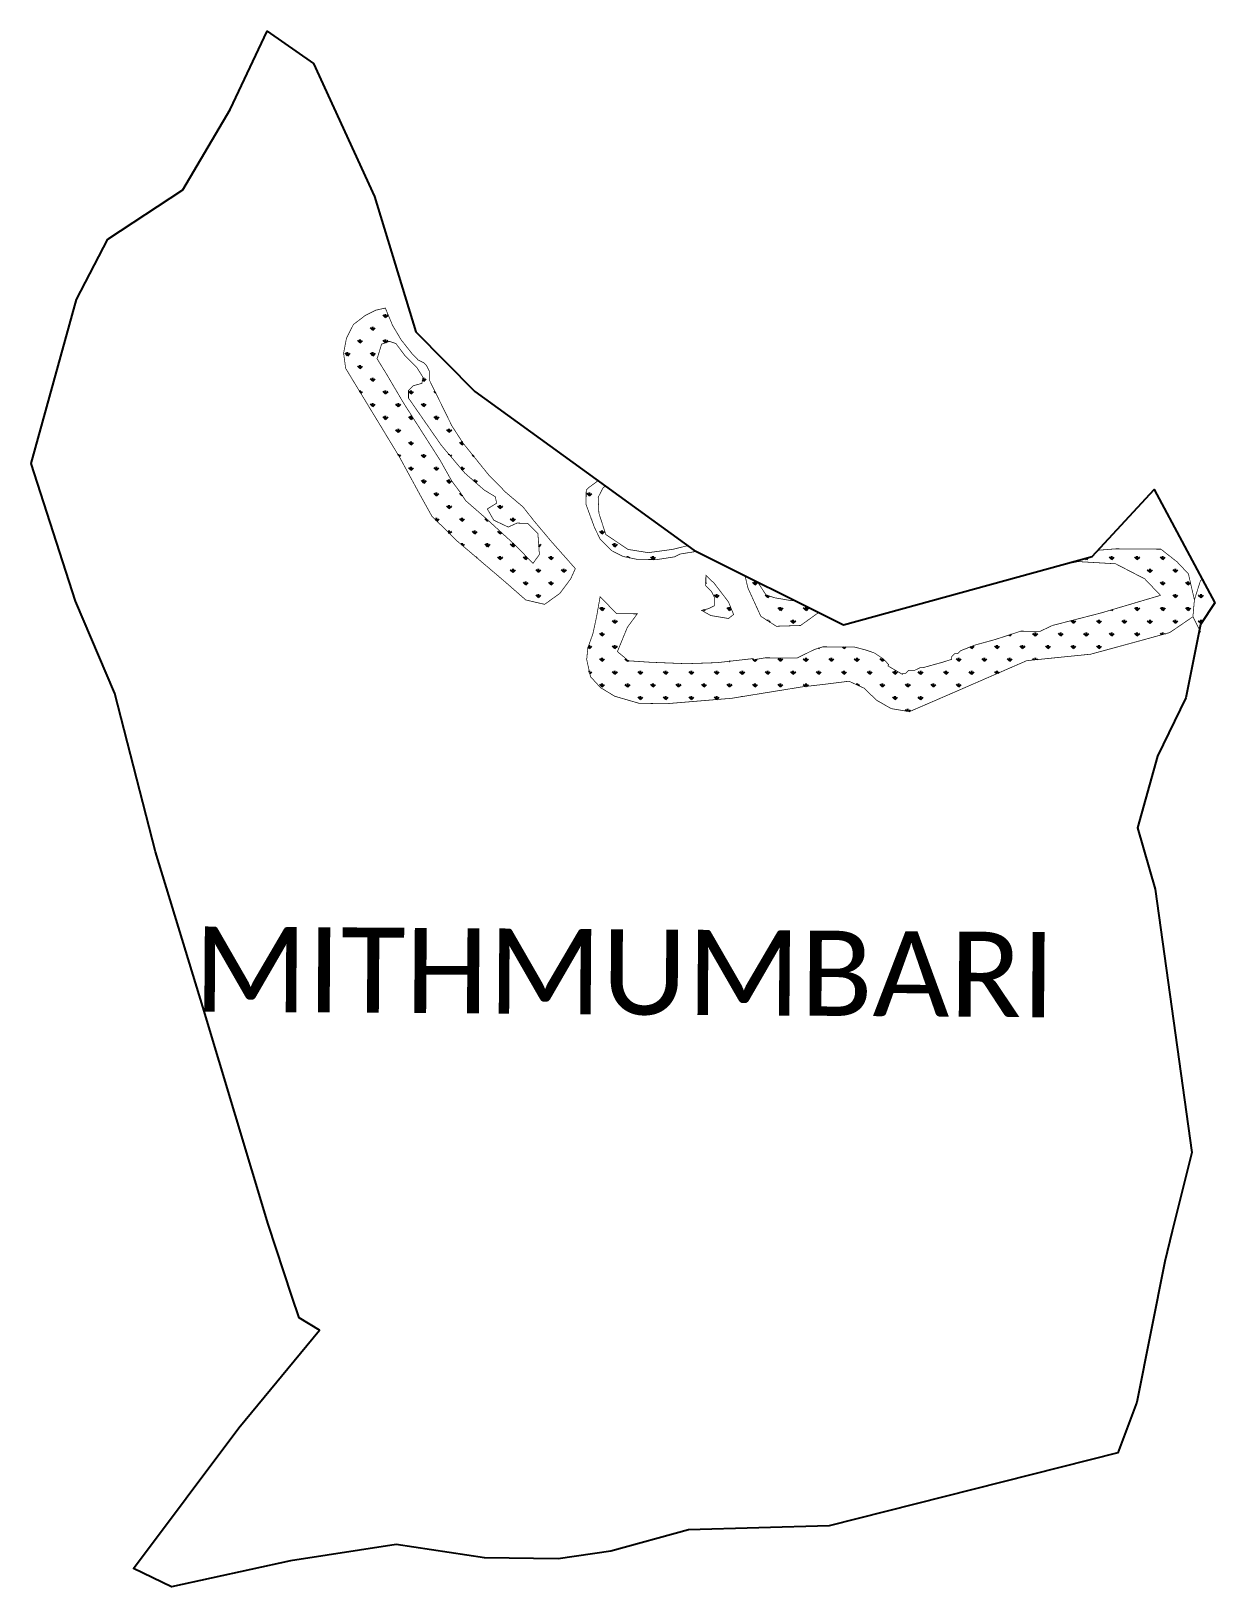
# Model space of a CAD drawing. Header units: metres. Extents: x 327657 to 333710, y 1791370 to 1809764.
# Drawn here: x 327657 to 329326, y 1807570 to 1809764 of the extents above; entities outside this region: 1.
import ezdxf

# ---------------------------------------------------------------- set-up
doc = ezdxf.new("R2010")
doc.units = ezdxf.units.M
doc.layers.add('MANGROOVES BUFFER ZONE', color=120, linetype='Continuous')
doc.layers.add('VILLAGE NAME', color=250, linetype='Continuous')

msp = doc.modelspace()

# ---------------------------------------------------------------- hatches: boundary and pattern name
at = {"layer": 'MANGROOVES BUFFER ZONE'}
h = msp.add_hatch(dxfattribs=at)
h.set_pattern_fill('GRASS', color=256)
h.paths.add_polyline_path([(328218.2, 1809271.7), (328218.3, 1809283.8), (328214.4, 1809291.9), (328210.3, 1809296), (328202.3, 1809300.1), (328194.3, 1809308.3), (328178.3, 1809328.6), (328166.3, 1809348.9), (328156.1, 1809373.3), (328142.5, 1809370.2), (328128, 1809363), (328111.1, 1809350), (328101.3, 1809330.7), (328097.3, 1809309.6), (328100.2, 1809288.2), (328119.8, 1809255.9), (328175.9, 1809163.5), (328205.3, 1809109.4), (328221.8, 1809079.7), (328256.9, 1809045.1), (328325.1, 1808987), (328354.1, 1808961.6), (328380.7, 1808955.4), (328402.2, 1808970.9), (328417.4, 1808991.3), (328424, 1809005.8), (328390.2, 1809044), (328366.2, 1809072.5), (328350.2, 1809092.8), (328326.1, 1809113.2), (328302, 1809137.7), (328266, 1809182.4), (328250.1, 1809206.8), (328226.2, 1809255.5)])
h.paths.add_polyline_path([(328157.7, 1809280.3), (328144.3, 1809302.1), (328145.5, 1809304.9), (328150.9, 1809322.4), (328162, 1809326.2), (328171, 1809323.3), (328184, 1809305.8), (328200.9, 1809288.9), (328209.2, 1809275.6), (328207.6, 1809267), (328195.8, 1809263.8), (328188.8, 1809256.8), (328188.8, 1809246.3), (328235.1, 1809179.6), (328268.3, 1809140.4), (328295.8, 1809116.4), (328311.1, 1809107.2), (328313.1, 1809098.1), (328299.9, 1809089.9), (328309, 1809074.1), (328329.4, 1809064.4), (328341.7, 1809070), (328357, 1809069.5), (328371.2, 1809055.3), (328373.3, 1809025.6), (328364.3, 1809013.3), (328337.6, 1809040.4), (328297.5, 1809077.1), (328269.4, 1809101.6), (328261.4, 1809113.7), (328249.4, 1809130), (328233.5, 1809158.4), (328181.6, 1809239.7)], flags=16)
h = msp.add_hatch(dxfattribs=at)
h.set_pattern_fill('GRASS', color=256)
h.paths.add_polyline_path([(328591.1, 1809031.7), (328455.9, 1809129.7), (328443.3, 1809120.4), (328439.3, 1809116.4), (328439.2, 1809104.3), (328439.1, 1809096.2), (328451, 1809063.7), (328458.9, 1809047.5), (328475, 1809031.2), (328491.1, 1809023), (328511.2, 1809018.8), (328523.4, 1809018.7), (328539.5, 1809018.6), (328563.8, 1809022.4), (328571.9, 1809026.4), (328594.4, 1809030)])
h.paths.add_polyline_path([(328582.2, 1809038.1), (328466.5, 1809122), (328463.4, 1809120.3), (328456.2, 1809106.5), (328457.2, 1809084), (328466.9, 1809053.9), (328498.1, 1809032.9), (328526.8, 1809028.3), (328561, 1809032.9)])
h = msp.add_hatch(dxfattribs=at)
h.set_pattern_fill('GRASS', color=256)
h.paths.add_polyline_path([(329152.7, 1809022.9), (329105.3, 1809009.9), (329132.8, 1809015.7), (329185.6, 1809012.6), (329226.6, 1808991.4), (329248.9, 1808968.1), (329164.9, 1808943.2), (329096.5, 1808925.6), (329079.1, 1808917.3), (329068.1, 1808917.4), (329051.9, 1808917.6), (329039.8, 1808913.6), (329015.5, 1808905.7), (328987.1, 1808897.9), (328966.9, 1808889.9), (328962.8, 1808885.9), (328958.7, 1808886), (328954.7, 1808881.9), (328954.6, 1808877.9), (328942.5, 1808874), (328914.1, 1808866.1), (328910.1, 1808866.1), (328902, 1808862.2), (328897.9, 1808862.2), (328893.9, 1808862.2), (328889.8, 1808858.2), (328885.8, 1808858.2), (328885, 1808856.7), (328864.7, 1808868.6), (328865.7, 1808870.5), (328857.7, 1808878.7), (328845.6, 1808886.8), (328833.5, 1808891), (328817.4, 1808895.2), (328805.3, 1808895.2), (328785.1, 1808895.4), (328772.9, 1808895.5), (328760.8, 1808891.6), (328744.5, 1808883.6), (328736.4, 1808879.6), (328732.4, 1808879.7), (328712.2, 1808879.8), (328692, 1808880), (328674.8, 1808877.2), (328674.5, 1808878.9), (328624.3, 1808873.2), (328580.7, 1808871.7), (328530.4, 1808873.7), (328498.8, 1808875.8), (328483.3, 1808888.8), (328497.3, 1808922.9), (328511.3, 1808942.1), (328510.6, 1808942), (328482.3, 1808942.3), (328474.3, 1808950.4), (328462.3, 1808962.6), (328458.9, 1808966.1), (328454, 1808938.4), (328448.7, 1808913.8), (328441.6, 1808894.1), (328440, 1808877.6), (328445.3, 1808853.5), (328459.4, 1808838), (328479.5, 1808825.8), (328513.6, 1808815.9), (328551.5, 1808815.2), (328644.2, 1808822.9), (328744.2, 1808839.1), (328776.6, 1808842.8), (328809.7, 1808847), (328831, 1808837.2), (328848.6, 1808820.2), (328869.4, 1808808.3), (328895, 1808804.1), (328951.2, 1808828.4), (329060.4, 1808876), (329150.5, 1808885.1), (329217.7, 1808903.4), (329261.9, 1808915.6), (329294.6, 1808937.9), (329296.7, 1808961.8), (329288.3, 1808998.3), (329272.3, 1809015.3), (329249.5, 1809033.2), (329186.2, 1809033.7), (329160.8, 1809031.7)])
h.paths.add_polyline_path([(329041.2, 1808992.3), (329026.8, 1808988.3), (329029.1, 1808988.3)])
h.paths.add_polyline_path([(328680.9, 1808986.9), (328663.2, 1808995.7), (328667.3, 1808978.4), (328685.5, 1808938.5), (328707.3, 1808924.5), (328741.5, 1808925.6), (328767, 1808944), (328732.8, 1808961), (328729, 1808960.5), (328704.8, 1808964.7), (328692.7, 1808968.9)])
h = msp.add_hatch(dxfattribs=at)
h.set_pattern_fill('GRASS', color=256)
h.paths.add_polyline_path([(328639.9, 1808958.7), (328620.2, 1808984.6), (328608, 1808996.5), (328607.9, 1808981.7), (328615.9, 1808973.5), (328619.9, 1808965.4), (328619.8, 1808953.3), (328611.7, 1808949.3), (328601.9, 1808946.9), (328615, 1808939.6), (328639.9, 1808935.4), (328647.1, 1808941.1)], flags=17)
h = msp.add_hatch(dxfattribs=at)
h.set_pattern_fill('GRASS', color=256)
h.paths.add_polyline_path([(329325.6, 1808957.7), (329307.7, 1808991.1), (329305.1, 1808988.3), (329296.7, 1808961.8), (329294.6, 1808937.9), (329303.7, 1808920), (329305.1, 1808927)])
h = msp.add_hatch(dxfattribs=at)
h.set_pattern_fill('GRASS', color=256)
h.paths.add_polyline_path([(333710, 1791396.5), (333707.2, 1791402), (333699.1, 1791402.1), (333691, 1791398.1), (333686.9, 1791390), (333686.9, 1791381.9), (333686.8, 1791369.8), (333694.9, 1791383.5)])

# ---------------------------------------------------------------- linework, layer by layer
at = {"color": 3}
msp.add_lwpolyline([(327764.7, 1809470.3), (327870.5, 1809540.1), (327937.4, 1809653.3), (327989.6, 1809763.8), (328054.7, 1809718.3), (328140.7, 1809530.5), (328199.2, 1809339.9), (328282.3, 1809255.5), (328591.1, 1809031.7), (328801.9, 1808926.6), (329152.7, 1809022.9), (329240.1, 1809117.3), (329325.6, 1808957.7), (329305.1, 1808927), (329284.5, 1808823.5), (329244.7, 1808741.5), (329216.7, 1808640.1), (329241.6, 1808553.8), (329292.9, 1808182.3), (329265.2, 1808071.6), (329255.1, 1808028.8), (329215.4, 1807830.2), (329188.9, 1807758.9), (328781.6, 1807655.6), (328583.3, 1807650.1), (328473.8, 1807619.9), (328400, 1807609.1), (328296.1, 1807610.7), (328171.4, 1807629.4), (328022.3, 1807606.5), (327854.5, 1807569.7), (327801, 1807595.6), (327949.5, 1807793.8), (328063.5, 1807931.6), (328034.6, 1807949.2), (328024.5, 1807979.7), (327990.8, 1808081.2), (327898.8, 1808387.7), (327831.9, 1808606.3), (327775, 1808829.8), (327719.2, 1808959.7), (327656.8, 1809153.9), (327720.9, 1809385.1), (327764.7, 1809470.3)], dxfattribs=at)
at = {"layer": 'MANGROOVES BUFFER ZONE', "const_width": 1}
for points in [[(328218.2, 1809271.7), (328218.3, 1809283.8), (328214.4, 1809291.9), (328210.3, 1809296), (328202.3, 1809300.1), (328194.3, 1809308.3), (328178.3, 1809328.6), (328166.3, 1809348.9), (328156.1, 1809373.3), (328142.5, 1809370.2), (328128, 1809363), (328111.1, 1809350), (328101.3, 1809330.7), (328097.3, 1809309.6), (328100.2, 1809288.2), (328119.8, 1809255.9), (328175.9, 1809163.5), (328205.3, 1809109.4), (328221.8, 1809079.7), (328256.9, 1809045.1), (328325.1, 1808987), (328354.1, 1808961.6), (328380.7, 1808955.4), (328402.2, 1808970.9), (328417.4, 1808991.3), (328424, 1809005.8), (328390.2, 1809044), (328366.2, 1809072.5), (328350.2, 1809092.8), (328326.1, 1809113.2), (328302, 1809137.7), (328266, 1809182.4), (328250.1, 1809206.8), (328226.2, 1809255.5), (328218.2, 1809271.7)], [(328157.7, 1809280.3), (328144.3, 1809302.1), (328145.5, 1809304.9), (328150.9, 1809322.4), (328162, 1809326.2), (328171, 1809323.3), (328184, 1809305.8), (328200.9, 1809288.9), (328209.2, 1809275.6), (328207.6, 1809267), (328195.8, 1809263.8), (328188.8, 1809256.8), (328188.8, 1809246.3), (328235.1, 1809179.6), (328268.3, 1809140.4), (328295.8, 1809116.4), (328311.1, 1809107.2), (328313.1, 1809098.1), (328299.9, 1809089.9), (328309, 1809074.1), (328329.4, 1809064.4), (328341.7, 1809070), (328357, 1809069.5), (328371.2, 1809055.3), (328373.3, 1809025.6), (328364.3, 1809013.3), (328337.6, 1809040.4), (328297.5, 1809077.1), (328269.4, 1809101.6), (328261.4, 1809113.7), (328249.4, 1809130), (328233.5, 1809158.4), (328181.6, 1809239.7), (328157.7, 1809280.3)], [(328639.9, 1808958.7), (328620.2, 1808984.6), (328608, 1808996.5), (328607.9, 1808981.7), (328615.9, 1808973.5), (328619.9, 1808965.4), (328619.8, 1808953.3), (328611.7, 1808949.3), (328601.9, 1808946.9), (328615, 1808939.6), (328639.9, 1808935.4), (328647.1, 1808941.1), (328639.9, 1808958.7)]]:
    msp.add_lwpolyline(points, close=True, dxfattribs=at)
for points in [[(328455.9, 1809129.7), (328443.3, 1809120.4), (328439.3, 1809116.4), (328439.2, 1809104.3), (328439.1, 1809096.2), (328451, 1809063.7), (328458.9, 1809047.5), (328475, 1809031.2), (328491.1, 1809023), (328511.2, 1809018.8), (328523.4, 1809018.7), (328539.5, 1809018.6), (328563.8, 1809022.4), (328571.9, 1809026.4), (328594.4, 1809030)], [(328582.2, 1809038.1), (328561, 1809032.9), (328526.8, 1809028.3), (328498.1, 1809032.9), (328466.9, 1809053.9), (328457.2, 1809084), (328456.2, 1809106.5), (328463.4, 1809120.3), (328466.5, 1809122)], [(329105.3, 1809009.9), (329132.8, 1809015.7), (329185.6, 1809012.6), (329226.6, 1808991.4), (329248.9, 1808968.1), (329164.9, 1808943.2), (329096.5, 1808925.6), (329079.1, 1808917.3), (329068.1, 1808917.4), (329051.9, 1808917.6), (329039.8, 1808913.6), (329015.5, 1808905.7), (328987.1, 1808897.9), (328966.9, 1808889.9), (328962.8, 1808885.9), (328958.7, 1808886), (328954.7, 1808881.9), (328954.6, 1808877.9), (328942.5, 1808874), (328914.1, 1808866.1), (328910.1, 1808866.1), (328902, 1808862.2), (328897.9, 1808862.2), (328893.9, 1808862.2), (328889.8, 1808858.2), (328885.8, 1808858.2), (328885, 1808856.7), (328864.7, 1808868.6), (328865.7, 1808870.5), (328857.7, 1808878.7), (328845.6, 1808886.8), (328833.5, 1808891), (328817.4, 1808895.2), (328805.3, 1808895.2), (328785.1, 1808895.4), (328772.9, 1808895.5), (328760.8, 1808891.6), (328744.5, 1808883.6), (328736.4, 1808879.6), (328732.4, 1808879.7), (328712.2, 1808879.8), (328692, 1808880), (328674.8, 1808877.2), (328674.5, 1808878.9), (328624.3, 1808873.2), (328580.7, 1808871.7), (328530.4, 1808873.7), (328498.8, 1808875.8), (328483.3, 1808888.8), (328497.3, 1808922.9), (328511.3, 1808942.1), (328510.6, 1808942), (328482.3, 1808942.3), (328474.3, 1808950.4), (328462.3, 1808962.6), (328458.9, 1808966.1), (328454, 1808938.4), (328448.7, 1808913.8), (328441.6, 1808894.1), (328440, 1808877.6), (328445.3, 1808853.5), (328459.4, 1808838), (328479.5, 1808825.8), (328513.6, 1808815.9), (328551.5, 1808815.2), (328644.2, 1808822.9), (328744.2, 1808839.1), (328776.6, 1808842.8), (328809.7, 1808847), (328831, 1808837.2), (328848.6, 1808820.2), (328869.4, 1808808.3), (328895, 1808804.1), (328951.2, 1808828.4), (329060.4, 1808876), (329150.5, 1808885.1), (329217.7, 1808903.4), (329261.9, 1808915.6), (329294.6, 1808937.9), (329296.7, 1808961.8), (329288.3, 1808998.3), (329272.3, 1809015.3), (329249.5, 1809033.2), (329186.2, 1809033.7), (329160.8, 1809031.7)], [(328663.2, 1808995.7), (328667.3, 1808978.4), (328685.5, 1808938.5), (328707.3, 1808924.5), (328741.5, 1808925.6), (328767.4, 1808944.2)], [(329026.8, 1808988.3), (329029.1, 1808988.3), (329041.2, 1808992.3)], [(329307.7, 1808991.1), (329305.1, 1808988.3), (329296.7, 1808961.8), (329294.6, 1808937.9), (329305.9, 1808915.7)], [(328732.8, 1808961), (328729, 1808960.5), (328704.8, 1808964.7), (328692.7, 1808968.9), (328680.9, 1808986.9)]]:
    msp.add_lwpolyline(points, dxfattribs=at)

# ---------------------------------------------------------------- texts
at = {"layer": 'VILLAGE NAME', "insert": (327886.5, 1808501.2), "char_height": 120.11, "attachment_point": 1, "rotation": 359.6139}
msp.add_mtext_dynamic_manual_height_columns('{\\fCalibri|b0|i0|c0|p34;MITHMUMBARI}', width=1185.224, gutter_width=600.6, heights=[0], dxfattribs=at)

doc.saveas('drawing.dxf')
